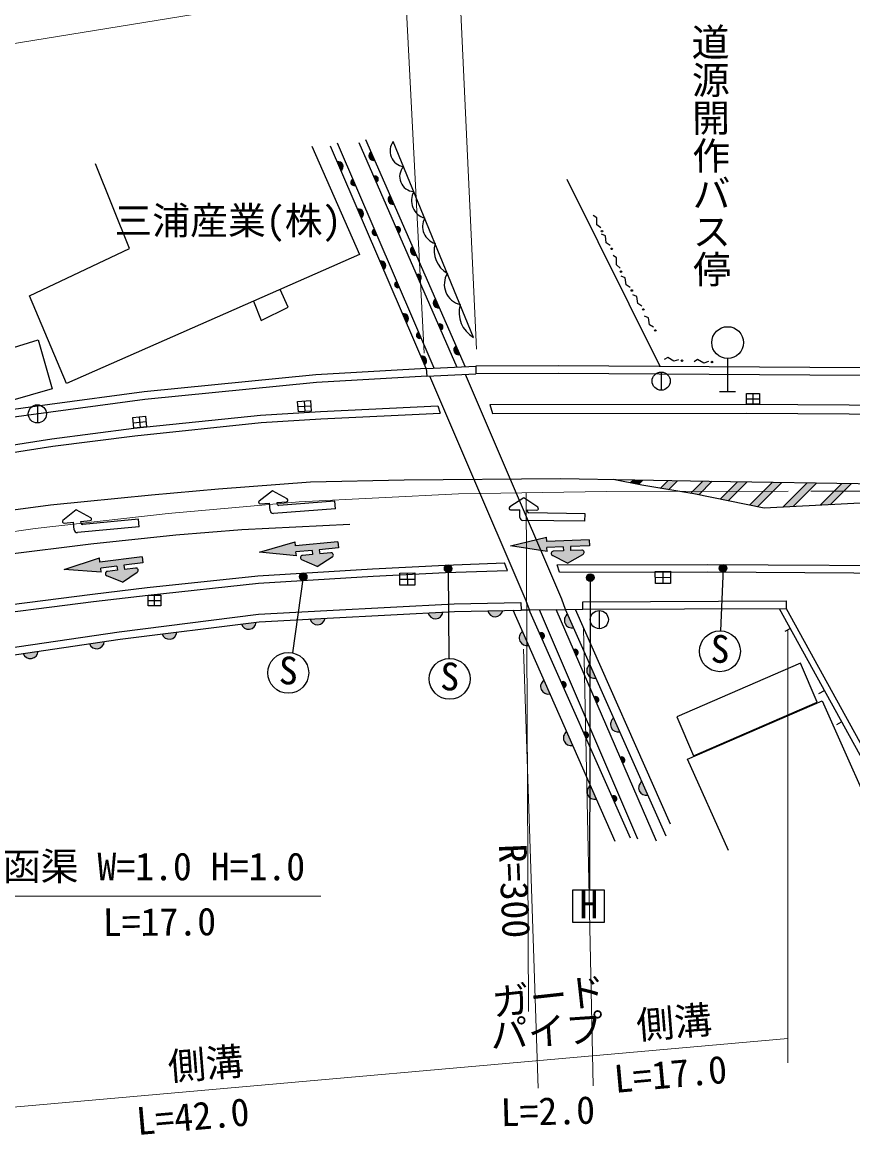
# Model space of a CAD drawing. Units: millimetres at full size, sheet at 1:1000; details may follow other scales. Extents: x 40000 to 680000, y 20000 to 380000.
# Drawn here: x 100918 to 155755, y 245303 to 318788 of the extents above; entities that cross this region are included whole.
import ezdxf
from ezdxf.enums import TextEntityAlignment as Align

# ---------------------------------------------------------------- set-up
doc = ezdxf.new("R2010")
doc.units = ezdxf.units.MM
doc.header["$LTSCALE"] = 1000
doc.linetypes.add('CHAIN', pattern=[18.5, 12, -1.5, 3.5, -1.5])
for name, color, linetype, lineweight in [('M-BGD', 7, 'Continuous', 25), ('M-BGD-EXST', 7, 'Continuous', 25), ('M-BMK', 2, 'CHAIN', 13), ('M-STR-HTXT', 7, 'Continuous', 13), ('M-STR-STR1', 1, 'Continuous', 25), ('M-STR-STRC', 7, 'Continuous', 25)]:
    doc.layers.add(name, color=color, linetype=linetype, lineweight=lineweight)
doc.layers.add('M-BMK-HTXT', color=7, linetype='Continuous')
doc.styles.add('@ＭＳ ゴシック', font='')
doc.styles.add('ＭＳ ゴシック', font='')
doc.styles.get('@ＭＳ ゴシック').set_extended_font_data('@MS Gothic')
doc.styles.get('ＭＳ ゴシック').set_extended_font_data('MS Gothic')

msp = doc.modelspace()

# ---------------------------------------------------------------- hatches: boundary and pattern name
at = {"layer": 'M-BGD'}
for points in [[(123945, 310242, 0.84072), (124196, 309669)], [(121961, 308994, 0.84072), (121714, 309569)], [(122758, 308407, 0.4608), (122621, 308129, 0.4608), (122916, 308037)], [(124280, 308228, 0.4608), (124414, 308507, 0.4608), (124119, 308596)], [(125212, 307343, 0.84072), (125463, 306769)], [(123307, 305860, 0.84072), (123060, 306435)], [(124174, 305110, 0.4608), (124037, 304833, 0.4608), (124332, 304741)], [(125745, 304877, 0.4608), (125880, 305155, 0.4608), (125584, 305245)], [(126688, 303968, 0.84072), (126939, 303394)], [(124779, 302435, 0.84072), (124532, 303010)], [(127116, 301740, 0.4608), (127251, 302018, 0.4608), (126955, 302108)], [(125660, 301651, 0.4608), (125523, 301373, 0.4608), (125818, 301282)], [(128200, 300509, 0.84072), (128451, 299936)], [(126277, 298945, 0.84072), (126030, 299520)], [(128548, 298464, 0.4608), (128683, 298742, 0.4608), (128387, 298832)], [(127097, 298305, 0.4608), (126960, 298028, 0.4608), (127255, 297936)], [(129555, 297409, 0.84072), (129806, 296835)], [(127474, 296160, 0.84072), (127227, 296735)], [(119922, 279368, 0.82183), (120911, 279421)], [(127709, 279773, 0.82183), (128698, 279824)], [(131655, 279912, 0.82183), (132645, 279934)], [(136928, 279694, 0.82183), (137330, 278788)], [(110147, 278383, 0.82183), (111130, 278507)], [(115387, 279042, 0.82183), (116370, 279166)], [(133951, 278527, 0.82183), (134350, 277620)], [(105355, 277737, 0.82183), (106335, 277881)], [(135250, 278057, 0.4608), (135384, 278336, 0.4608), (135087, 278424)], [(100978, 277093, 0.82183), (101959, 277237)], [(137478, 276968, 0.4608), (137613, 277246, 0.4608), (137318, 277336)], [(138403, 276369, 0.82183), (138805, 275464)], [(135361, 275329, 0.82183), (135761, 274423)], [(136680, 274834, 0.4608), (136813, 275113, 0.4608), (136517, 275201)], [(138833, 273842, 0.4608), (138969, 274120, 0.4608), (138673, 274211)], [(139976, 272824, 0.82183), (140378, 271918)], [(136863, 271927, 0.82183), (137263, 271020)], [(138155, 271510, 0.4608), (138289, 271789, 0.4608), (137992, 271877)], [(140560, 269860, 0.4608), (140696, 270138, 0.4608), (140400, 270229)], [(138430, 268374, 0.82183), (138830, 267468)], [(141833, 268640, 0.82183), (142234, 267734)], [(140024, 267297, 0.4608), (140158, 267576, 0.4608), (139861, 267665)]]:
    msp.add_hatch(color=256, dxfattribs=at).paths.add_polyline_path(points)
at = {"layer": 'M-BGD-EXST'}
for points in [[(129290, 282702, 1), (128790, 282702, 1)], [(147442, 282727, 1), (146942, 282727, 1)], [(119719, 282166, 1), (119219, 282166, 1)], [(138674, 282105, 1), (138174, 282105, 1)]]:
    msp.add_hatch(color=256, dxfattribs=at).paths.add_polyline_path(points)
at = {"layer": 'M-STR-STRC'}
for points in [[(141896, 288545), (141271, 288557), (141068, 288354), (141598, 288248)], [(144188, 288504), (143563, 288515), (143046, 287998), (143592, 287908)], [(146481, 288464), (146271, 288467), (145855, 288474), (145046, 287665), (145260, 287630), (145582, 287565)], [(148778, 288427), (148152, 288437), (146995, 287280), (147525, 287174)], [(151075, 288391), (150449, 288401), (148937, 286889), (149467, 286783)], [(153373, 288355), (152746, 288365), (151141, 286760), (151812, 286795)], [(155670, 288319), (155043, 288329), (153602, 286887), (154273, 286922)], [(120558, 283674), (120533, 283948), (121793, 284063), (121757, 284459), (118957, 284204), (118932, 284478), (116588, 283789), (119018, 283534), (118993, 283808), (120068, 283906), (120093, 283632), (119426, 283572, 0.77336), (119378, 283285), (120400, 282832), (121392, 283466, 0.78564), (121298, 283742)], [(137120, 283887), (137109, 284162), (138373, 284213), (138357, 284610), (135548, 284497), (135537, 284772), (133161, 284203), (135575, 283825), (135564, 284100), (136642, 284143), (136653, 283868), (135984, 283842, 0.77336), (135922, 283558), (136919, 283053), (137943, 283637, 0.78564), (137863, 283917)], [(107665, 282649), (107632, 282922), (108888, 283073), (108841, 283468), (106049, 283133), (106017, 283406), (103693, 282650), (106129, 282465), (106097, 282738), (107168, 282867), (107201, 282594), (106536, 282514, 0.77336), (106497, 282226), (107531, 281802), (108505, 282465, 0.78564), (108403, 282738)]]:
    msp.add_hatch(color=256, dxfattribs=at).paths.add_polyline_path(points)
h = msp.add_hatch(color=256, dxfattribs=at)
edge = h.paths.add_edge_path()
edge.add_line((117756, 286966), (117748, 287066))
h = msp.add_hatch(color=256, dxfattribs=at)
edge = h.paths.add_edge_path()
edge.add_line((134277, 286474), (134279, 286574))
h = msp.add_hatch(color=256, dxfattribs=at)
edge = h.paths.add_edge_path()
edge.add_line((104803, 285711), (104794, 285810))

# ---------------------------------------------------------------- linework, layer by layer
at = {"layer": 'M-BGD'}
for p, q in [((123134, 310849), (129624, 296004)), ((123592, 311049), (130158, 296029)), ((130722, 297974), (125412, 310916)), ((127582, 295907), (121273, 310595)), ((128116, 295933), (121733, 310792)), ((143047, 296043), (136896, 308404)), ((147492, 296580), (147492, 294406)), ((143106, 295683), (143106, 294483)), ((149168, 294269), (149168, 293569)), ((101917, 293520), (101917, 292320)), ((119126, 293396), (119974, 293456)), ((119526, 293775), (119575, 293077)), ((128360, 293458), (128514, 292965)), ((131797, 293537), (131972, 292938)), ((148743, 293919), (149593, 293919)), ((108631, 292721), (108711, 292026)), ((108249, 292325), (109093, 292422)), ((132962, 282585), (132761, 283078)), ((136401, 282454), (136233, 282954)), ((126342, 282407), (126349, 281607)), ((143217, 282518), (143224, 281718)), ((125846, 282003), (126845, 282012)), ((142721, 282113), (143721, 282123)), ((109652, 280246), (109652, 280946)), ((109227, 280596), (110077, 280596)), ((133843, 280460), (133854, 279961)), ((141555, 264823), (135061, 279981)), ((142799, 264698), (136166, 279992)), ((143441, 265015), (136792, 280000)), ((136797, 280000), (137933, 280013)), ((143730, 265814), (137439, 280007)), ((137931, 280513), (151359, 280573)), ((137933, 280013), (137931, 280513)), ((137933, 280013), (151361, 280073)), ((150906, 280071), (159336, 264708)), ((151359, 280573), (151361, 280073)), ((151361, 280073), (159938, 264443)), ((140061, 264678), (133323, 279949)), ((133854, 279968), (134412, 279974)), ((139019, 279929), (139019, 278729)), ((151301, 278572), (151630, 278752)), ((153512, 274441), (153884, 274645)), ((154704, 272400), (155020, 272574))]:
    msp.add_line(p, q, dxfattribs=at)
for points in [[(120033, 310595), (123197, 303454), (103831, 294924), (101387, 300723), (108002, 303838), (105749, 309445)], [(139114, 305208), (138863, 305407), (138850, 305879), (138610, 306013)], [(139744, 304032), (139477, 304210), (139424, 304678), (139174, 304792)], [(140390, 302543), (140149, 302755), (140160, 303226), (139927, 303373)], [(141064, 301277), (140792, 301446), (140724, 301912), (140470, 302018)], [(116184, 300365), (116700, 299097), (118477, 299964), (117957, 301146)], [(141826, 300031), (141556, 300204), (141495, 300671), (141242, 300781)], [(142610, 298638), (142335, 298803), (142260, 299268), (142004, 299370)], [(144257, 296489), (143952, 296391), (143552, 296641), (143307, 296516)], [(146226, 296388), (145927, 296275), (145515, 296505), (145277, 296368)], [(127599, 295908), (120313, 295492), (108958, 294372), (102736, 293536), (93296, 292245), (90820, 291775), (89335, 291552)], [(127628, 295409), (120352, 294993), (109016, 293876), (102803, 293041), (93377, 291752), (90903, 291282), (89681, 291098)], [(207374, 295690), (188203, 295721), (178750, 295950), (172293, 295869), (152922, 295982), (136327, 296084), (130875, 296063)], [(207373, 295190), (188197, 295221), (178747, 295450), (172294, 295369), (152919, 295482), (136327, 295584), (130877, 295563)], [(131797, 293537), (148743, 293569), (165690, 293452), (217050, 293209), (285214, 292775), (286718, 293141), (288151, 293777), (289025, 294649)], [(131972, 292938), (148742, 292969), (165687, 292852), (217047, 292609), (285285, 292174), (286912, 292571), (288496, 293274), (289874, 294650)], [(146967, 294406), (147492, 294406), (148017, 294406)], [(89335, 291552), (90169, 290458), (91359, 289907), (92189, 289732), (93702, 289829), (96529, 290283), (102870, 291281), (108289, 291977), (116643, 292843), (120602, 293083), (128360, 293458)], [(88789, 291443), (89847, 290056), (91200, 289430), (92153, 289229), (93758, 289331), (96608, 289789), (102940, 290786), (108346, 291480), (116684, 292344), (120629, 292583), (128514, 292965)], [(87019, 274949), (86866, 275976), (87727, 277717), (89253, 278598), (96911, 279918), (105561, 281017), (109171, 281443), (116480, 282227), (124055, 282694), (128832, 282935), (132761, 283078)], [(136233, 282954), (146143, 282980), (162280, 282876), (178989, 282889), (200535, 282721), (236099, 282385), (282975, 282241), (323462, 282188), (356075, 281916), (392565, 281699), (434792, 281482), (464005, 281365), (492284, 281253), (536435, 280860), (571868, 280589)], [(87514, 275023), (87384, 275894), (88108, 277360), (89426, 278120), (96985, 279423), (105622, 280521), (109227, 280946), (116523, 281729), (124083, 282195), (128854, 282436), (132962, 282585)], [(136401, 282454), (146142, 282480), (162278, 282376), (178987, 282389), (200530, 282221), (236096, 281885), (282974, 281741), (323459, 281688), (356071, 281416), (392563, 281199), (434790, 280982), (464003, 280865), (492281, 280753), (536430, 280360), (571863, 280089)], [(89880, 275966), (107324, 278532), (116513, 279688), (121027, 279928), (129437, 280363), (133843, 280460)], [(89953, 275471), (107391, 278037), (116557, 279189), (121053, 279429), (129455, 279864), (133854, 279961)], [(141087, 264903), (134463, 279831), (134412, 279974)], [(147557, 264068), (144841, 270119), (153726, 273959), (157995, 264417)]]:
    msp.add_lwpolyline(points, dxfattribs=at)
for points in [[(97756, 296506), (101963, 297813), (102895, 294577), (98520, 293322)], [(148743, 294269), (149593, 294269), (149593, 293569), (148743, 293569)], [(119102, 293745), (119950, 293805), (119999, 293106), (119151, 293047)], [(108209, 292673), (109053, 292770), (109133, 292074), (108289, 291977)], [(126842, 282412), (126849, 281612), (125849, 281603), (125842, 282403)], [(143717, 282523), (143724, 281723), (142724, 281714), (142717, 282513)], [(109227, 280946), (110077, 280946), (110077, 280246), (109227, 280246)], [(145248, 270342), (153412, 273886), (152297, 276454), (144133, 272910)]]:
    msp.add_lwpolyline(points, close=True, dxfattribs=at)
for centre, radius in [((139193, 304987), 50), ((139840, 303819), 50), ((140457, 302318), 50), ((141168, 301067), 50), ((141926, 299819), 50), ((142716, 298430), 50), ((147492, 297630), 1050), ((144484, 296431), 50), ((146456, 296341), 50), ((143106, 295083), 600), ((101917, 292920), 600), ((139019, 279329), 600)]:
    msp.add_circle(centre, radius, dxfattribs=at)
for centre, radius, start, end in [((126255, 310289), 1050, 143.40979, 261.21245), ((124120, 309977), 318, 123.50457, 283.7223), ((121787, 309260), 318, 303.13638, 103.35411), ((126816, 308587), 981, 137.39326, 267.22898), ((122808, 308210), 203, 104.28355, 302.20694), ((124228, 308425), 203, 284.65174, 122.57513), ((125388, 307078), 318, 123.50457, 283.7223), ((127863, 307023), 1240, 151.87194, 252.7503), ((123134, 306126), 318, 303.13638, 103.35411), ((128511, 305285), 1157, 151.41927, 253.20297), ((124224, 304913), 203, 104.28355, 302.20694), ((125693, 305073), 203, 284.65174, 122.57513), ((126863, 303703), 318, 123.50457, 283.7223), ((129873, 303717), 1758, 164.84163, 239.78061), ((124605, 302701), 318, 303.13638, 103.35411), ((127065, 301936), 203, 284.65174, 122.57513), ((130168, 301477), 1382, 148.54695, 256.07529), ((125710, 301454), 203, 104.28355, 302.20694), ((128375, 300244), 318, 123.50457, 283.7223), ((131629, 299609), 1870, 163.64004, 240.9822), ((126104, 299211), 318, 303.13638, 103.35411), ((128497, 298660), 203, 284.65174, 122.57513), ((127147, 298108), 203, 104.28355, 302.20694), ((129731, 297144), 318, 123.50457, 283.7223), ((127300, 296426), 318, 303.13638, 103.35411), ((120411, 279492), 505, 194.21848, 351.87667), ((128198, 279896), 505, 194.13398, 351.79217), ((132148, 280021), 505, 192.43477, 350.09296), ((137218, 279280), 505, 125.09752, 282.75571), ((115866, 279201), 505, 198.33898, 355.99717), ((134240, 278113), 505, 124.97857, 282.63676), ((105831, 277906), 505, 199.54031, 357.1985), ((110626, 278542), 505, 198.33898, 355.99717), ((135198, 278253), 203, 284.96492, 122.88831), ((101454, 277262), 505, 199.54031, 357.1985), ((137427, 277165), 203, 284.48347, 122.40685), ((138693, 275956), 505, 125.09752, 282.75571), ((135651, 274915), 505, 124.97857, 282.63676), ((136628, 275031), 203, 284.96492, 122.88831), ((138782, 274039), 203, 284.48347, 122.40685), ((140266, 272410), 505, 125.09752, 282.75571), ((137152, 271513), 505, 124.97857, 282.63676), ((138103, 271706), 203, 284.96492, 122.88831), ((140509, 270057), 203, 284.48347, 122.40685), ((138719, 267961), 505, 124.97857, 282.63676), ((142123, 268226), 505, 125.09752, 282.75571), ((139972, 267494), 203, 284.96492, 122.88831)]:
    msp.add_arc(centre, radius, start, end, dxfattribs=at)
at = {"layer": 'M-BGD-EXST'}
for p, q in [((129040, 282702), (129092, 276766)), ((147192, 282727), (147023, 278586)), ((119469, 282166), (118765, 277133)), ((138424, 282105), (138382, 261455)), ((139358, 261455), (137258, 261455)), ((137258, 261455), (137258, 259355)), ((139358, 259355), (139358, 261455)), ((137258, 259355), (139358, 259355))]:
    msp.add_line(p, q, dxfattribs=at)
for centre, radius in [((129040, 282702), 250), ((147192, 282727), 250), ((119469, 282166), 250), ((138424, 282105), 250), ((146987, 277237), 1350), ((118482, 275813), 1350), ((129141, 275416), 1350)]:
    msp.add_circle(centre, radius, dxfattribs=at)
at = {"layer": 'M-BMK'}
msp.add_lwpolyline([(72255, 279930), (76683, 280952), (87628, 283124), (97375, 284738), (101770, 285345), (110551, 286345), (119195, 287099), (129733, 287649), (139484, 287803), (159617, 287821), (170480, 287752), (183682, 287787), (206299, 287597), (242290, 287388), (287820, 287240), (330246, 286985), (363259, 286780), (400583, 286686), (446631, 286348), (487505, 286035), (507393, 285943), (542437, 285838), (571918, 285661)], dxfattribs=at)
at = {"layer": 'M-STR-HTXT'}
for p, q in [((130912, 297185), (129715, 323176)), ((126130, 322558), (127456, 296935)), ((134192, 287719), (134338, 253436)), ((138614, 248526), (137984, 278776)), ((151466, 278662), (151466, 250047)), ((134985, 248383), (134013, 277369)), ((95382, 246689), (151466, 251658))]:
    msp.add_line(p, q, dxfattribs=at)
for points in [[(82059, 314407), (126180, 321596), (207307, 324839)], [(80477, 272834), (97773, 261062), (120634, 261062)]]:
    msp.add_lwpolyline(points, dxfattribs=at)
at = {"layer": 'M-STR-STR1'}
for p, q in [((127599, 295908), (130875, 296063)), ((127599, 295908), (127628, 295409)), ((127628, 295409), (130877, 295563)), ((130875, 296063), (130877, 295563)), ((134412, 279974), (136797, 280000))]:
    msp.add_line(p, q, dxfattribs=at)
for points in [[(134412, 279974), (134196, 280569), (130277, 289702), (127834, 295419)], [(136797, 280000), (136551, 280681), (132632, 289814), (130188, 295531)]]:
    msp.add_lwpolyline(points, dxfattribs=at)
at = {"layer": 'M-STR-STRC'}
for p, q in [((141068, 288354), (141271, 288557)), ((141598, 288248), (141896, 288545)), ((143046, 287998), (143563, 288515)), ((143592, 287908), (144188, 288504)), ((145046, 287665), (145855, 288474)), ((145582, 287565), (146481, 288464)), ((146995, 287280), (148152, 288437)), ((147525, 287174), (148778, 288427)), ((148937, 286889), (150449, 288401)), ((149467, 286783), (151075, 288391)), ((151141, 286760), (152746, 288365)), ((151812, 286795), (153373, 288355)), ((153602, 286887), (155043, 288329)), ((154273, 286922), (155670, 288319)), ((117438, 287844), (116563, 287159)), ((118408, 287300), (117438, 287844)), ((134039, 287378), (133106, 286773)), ((134956, 286748), (134039, 287378)), ((116632, 286981), (117250, 287028)), ((117288, 286529), (117250, 287028)), ((121596, 286656), (117502, 286345)), ((117748, 287066), (118366, 287113)), ((117756, 286966), (117748, 287066)), ((121559, 287155), (117863, 286874)), ((121596, 286656), (121559, 287155)), ((104472, 286585), (103607, 285887)), ((105449, 286054), (104472, 286585)), ((104794, 285810), (105411, 285867)), ((108602, 285956), (104911, 285620)), ((108647, 285458), (108602, 285956)), ((133159, 286589), (133779, 286581)), ((133772, 286081), (133779, 286581)), ((138075, 285824), (133969, 285878)), ((134277, 286474), (134279, 286574)), ((134279, 286574), (134898, 286566)), ((138082, 286324), (134376, 286373)), ((138075, 285824), (138082, 286324)), ((103679, 285709), (104296, 285765)), ((104341, 285267), (104296, 285765)), ((108647, 285458), (104558, 285086)), ((104803, 285711), (104794, 285810)), ((116588, 283789), (118932, 284478)), ((118957, 284204), (118932, 284478)), ((121757, 284459), (118957, 284204)), ((121757, 284459), (121793, 284063)), ((133161, 284203), (135537, 284772)), ((135548, 284497), (135537, 284772)), ((138357, 284610), (135548, 284497)), ((138357, 284610), (138373, 284213)), ((119018, 283534), (116588, 283789)), ((120068, 283906), (118993, 283808)), ((119018, 283534), (118993, 283808)), ((120068, 283906), (120093, 283632)), ((121793, 284063), (120533, 283948)), ((120533, 283948), (120558, 283674)), ((121298, 283742), (120558, 283674)), ((135575, 283825), (133161, 284203)), ((136642, 284143), (135564, 284100)), ((135575, 283825), (135564, 284100)), ((136653, 283868), (135984, 283842)), ((136642, 284143), (136653, 283868)), ((138373, 284213), (137109, 284162)), ((137109, 284162), (137120, 283887)), ((137863, 283917), (137120, 283887)), ((103693, 282650), (106017, 283406)), ((106049, 283133), (106017, 283406)), ((108841, 283468), (106049, 283133)), ((108888, 283073), (107632, 282922)), ((107632, 282922), (107665, 282649)), ((108841, 283468), (108888, 283073)), ((120400, 282832), (119378, 283285)), ((120093, 283632), (119426, 283572)), ((120400, 282832), (121392, 283466)), ((136919, 283053), (135922, 283558)), ((136919, 283053), (137943, 283637)), ((106129, 282465), (103693, 282650)), ((107168, 282867), (106097, 282738)), ((106129, 282465), (106097, 282738)), ((107531, 281802), (106497, 282226)), ((107201, 282594), (106536, 282514)), ((107168, 282867), (107201, 282594)), ((107531, 281802), (108505, 282465)), ((108403, 282738), (107665, 282649))]:
    msp.add_line(p, q, dxfattribs=at)
for points in [[(96841, 286110), (102789, 286919), (109447, 287565), (113873, 287976), (119953, 288428), (126142, 288565), (136451, 288643), (146271, 288467), (157522, 288289), (165923, 288074), (171081, 287789), (149899, 286696), (145260, 287630), (141838, 288200), (139944, 288580)], [(99784, 283621), (105436, 284346), (111061, 284931), (115408, 285272), (122543, 285631)]]:
    msp.add_lwpolyline(points, dxfattribs=at)
for centre, radius, start, end in [((116624, 287081), 100, 128.03877, 274.3487), ((117856, 286974), 100, 184.3487, 274.3487), ((118359, 287212), 100, 274.3487, 60.65863), ((133160, 286689), 100, 122.92659, 269.23652), ((134900, 286666), 100, 269.23652, 55.54645), ((103669, 285809), 100, 128.88165, 275.19159), ((105402, 285966), 100, 275.19159, 61.50152), ((117487, 286544), 200, 184.41305, 274.3487), ((133972, 286078), 200, 179.30087, 269.23652), ((134377, 286473), 100, 179.23652, 269.23652), ((104540, 285285), 200, 185.25593, 275.19159), ((104902, 285720), 100, 185.19159, 275.19159), ((121312, 283592), 150, 302.57296, 95.19161), ((135990, 283692), 150, 92.28935, 243.15752), ((137869, 283767), 150, 299.67069, 92.28935), ((119439, 283422), 150, 95.19161, 246.05978), ((106554, 282365), 150, 96.83905, 247.70722), ((108421, 282589), 150, 304.22039, 96.83905)]:
    msp.add_arc(centre, radius, start, end, dxfattribs=at)

# ---------------------------------------------------------------- texts
at = {"layer": 'M-BGD-EXST', "style": 'ＭＳ ゴシック'}
for p in [(146332, 275944), (117827, 274521), (128486, 274124)]:
    msp.add_text('S', height=1833, rotation=358.508, dxfattribs=at).set_placement(p, align=Align.BOTTOM_LEFT)
msp.add_text('H', height=1833, dxfattribs=at).set_placement((137711, 259047), align=Align.BOTTOM_LEFT)
at = {"layer": 'M-BMK-HTXT', "style": '@ＭＳ ゴシック'}
msp.add_text('道源開作バス停', height=1833, rotation=270.363, dxfattribs=at).set_placement((144859, 318736), align=Align.BOTTOM_LEFT)
at = {"layer": 'M-BMK-HTXT', "style": 'ＭＳ ゴシック'}
msp.add_text('三浦産業(株)', height=1833, dxfattribs=at).set_placement((107001, 304221), align=Align.BOTTOM_LEFT)
at = {"layer": 'M-STR-HTXT', "style": 'ＭＳ ゴシック'}
msp.add_text('函渠 W=1.0 H=1.0', height=1833, dxfattribs=at).set_placement((99634, 261562), align=Align.BOTTOM_LEFT)
for s, rotation, p in [('R=300', 272.431, (131834, 264455)), ('L=17.0', 0.444, (106249, 257871)), ('ガード', 6.263, (132098, 252577)), ('パイプ', 3.884, (131907, 250429)), ('側溝', 4.68, (141585, 251067)), ('側溝', 4.616, (110656, 248331)), ('L=17.0', 5.163, (140125, 247519)), ('L=42.0', 4.982, (108583, 244734)), ('L=2.0', 1.672, (132549, 245312))]:
    msp.add_text(s, height=1833, rotation=rotation, dxfattribs=at).set_placement(p, align=Align.BOTTOM_LEFT)

doc.saveas('drawing.dxf')
